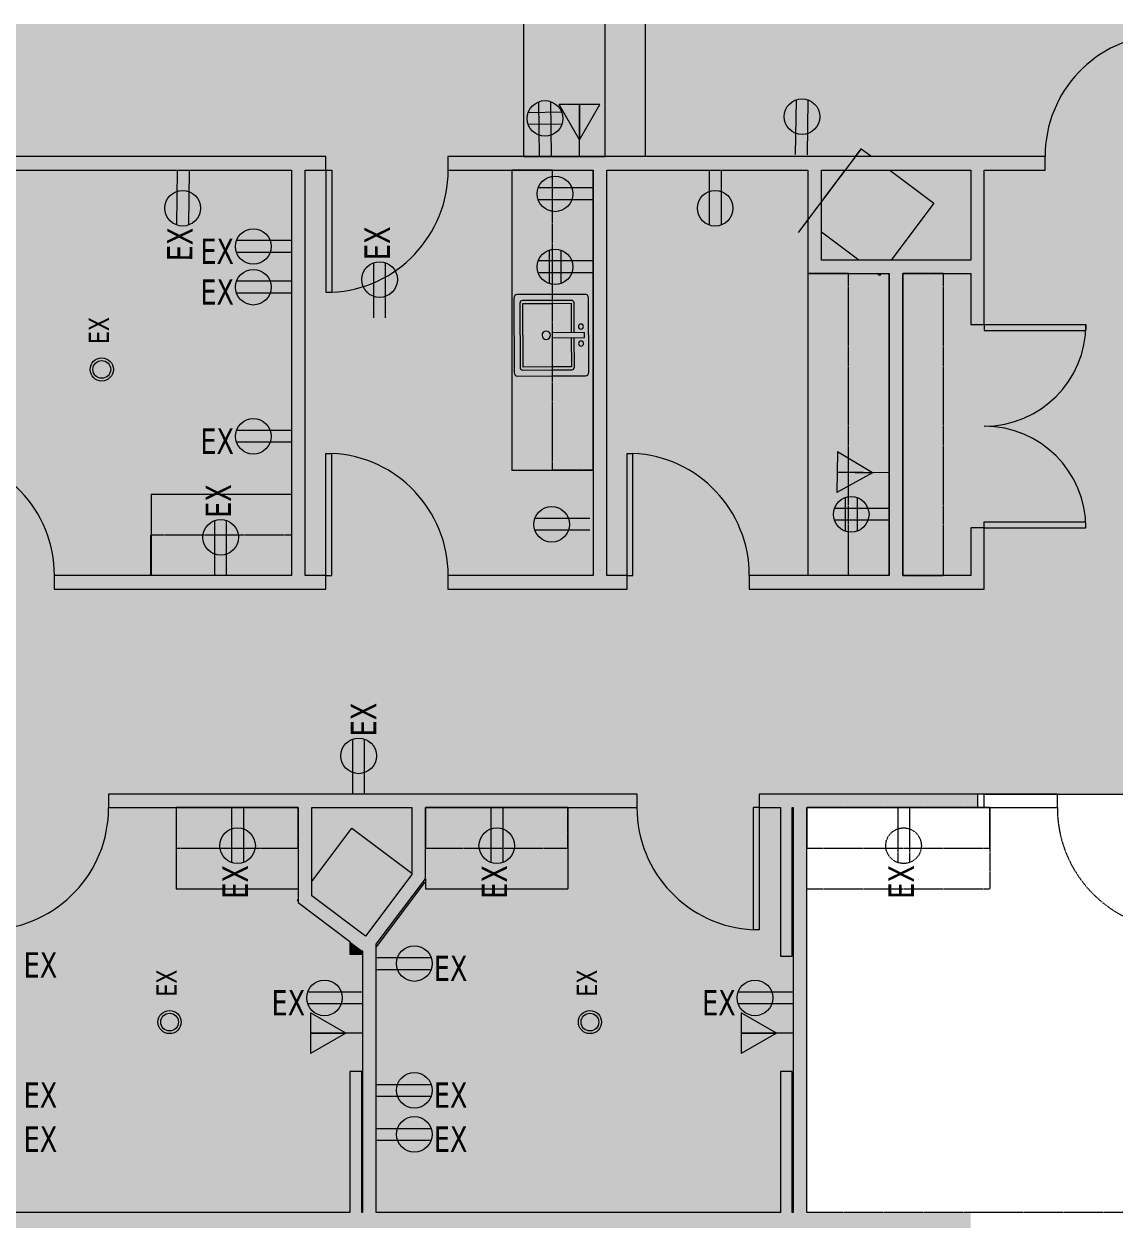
# Model space of a CAD drawing. Header units: inches. Extents: x 41 to 2137, y -595 to 378.
# Drawn here: x 692.7 to 1014.5, y 18.3 to 373.1 of the extents above; entities that cross this region are included whole.
import ezdxf

# ---------------------------------------------------------------- set-up
doc = ezdxf.new("R2010")
doc.units = ezdxf.units.IN
doc.header["$MEASUREMENT"] = 0
for name, pattern in [('Demolished 3_128_', [0.046875, 0.023437, -0.023437]), ('Hidden 1_16_', [0.09375, 0.0625, -0.03125]), ('Overhead', [0.15625, 0.09375, -0.0625])]:
    doc.linetypes.add(name, pattern=pattern)
for name, color, linetype, lineweight in [('A-ANNO-NOTE', 131, 'Continuous', 13), ('A-DETL', 90, 'Continuous', 9), ('A-DETL-GENF', 92, 'Continuous', 9), ('A-DOOR', 31, 'Continuous', 13), ('A-WALL', 113, 'Continuous', 13), ('A-WALL-PATT', 111, 'Continuous', 13), ('I-WALL', 2, 'Continuous', 13), ('new block- skin dc_dwg', 8, 'Continuous', 9), ('P-SANR-FIXT', 6, 'Continuous', 13), ('Q-CASE', 31, 'Continuous', 13), ('S-EXIST-COLS', 250, 'Continuous', 9)]:
    doc.layers.add(name, color=color, linetype=linetype, lineweight=lineweight)
doc.styles.add('Tahoma', font='tahoma.ttf', dxfattribs={"width": 0.85, "height": 7.5})
doc.styles.add('Tahoma_1', font='tahoma.ttf', dxfattribs={"width": 0.85, "height": 6})

# ---------------------------------------------------------------- blocks, each defined once
blk = doc.blocks.new('Single-Flush - 36_ x 84_-1510128-New Construction - Demolition Plan')
at = {"layer": 'A-DOOR', "color": 7, "lineweight": 20}
for p, q in [((16.25, 2), (16.25, 38.02)), ((18, 38.02), (16.25, 38.02)), ((18, 2), (18, 38.02)), ((18, 2), (16.25, 2))]:
    blk.add_line(p, q, dxfattribs=at)
at = {"layer": 'A-DOOR', "lineweight": 9}
blk.add_arc((18, 2), 36.07, 92.7812, 180, dxfattribs=at)
blk = doc.blocks.new('Single-Flush - 36_ x 84_-1509972-New Construction - Demolition Plan')
at = {"layer": 'A-DOOR', "color": 7, "lineweight": 20}
for p, q in [((16.25, -2), (16.25, -38.02)), ((18, -2), (16.25, -2)), ((18, -2), (18, -38.02)), ((18, -38.02), (16.25, -38.02))]:
    blk.add_line(p, q, dxfattribs=at)
at = {"layer": 'A-DOOR', "lineweight": 9}
blk.add_arc((18, -2), 36.07, 180, 267.2188, dxfattribs=at)
blk = doc.blocks.new('Single-Flush - 36_ x 84_-V1-New Construction - Demolition Plan')
at = {"layer": 'A-DOOR', "color": 7, "linetype": 'Hidden 1_16_', "lineweight": 20}
for p, q in [((16.25, -2), (16.25, -38.02)), ((18, -2), (16.25, -2)), ((18, -2), (18, -38.02)), ((18, -38.02), (16.25, -38.02))]:
    blk.add_line(p, q, dxfattribs=at)
at = {"layer": 'A-DOOR', "color": 250, "linetype": 'Demolished 3_128_', "lineweight": 9}
blk.add_arc((18, -2), 36.07, 180, 267.2188, dxfattribs=at)
blk = doc.blocks.new('Counter Top _No Backsplash_ - Standard Counter Top-V3-New Construction - Demolition Plan')
at = {"layer": 'Q-CASE'}
for p, q in [((-11.28, 0), (-47.26, 0)), ((-47.26, 0), (-47.26, -12)), ((-47.26, -12), (-47.26, -24)), ((-47.26, -24), (-11.28, -24))]:
    blk.add_line(p, q, dxfattribs=at)
blk = doc.blocks.new('Counter Top _No Backsplash_ - Standard Counter Top-1756717-New Construction - Demolition Plan')
at = {"layer": 'Q-CASE', "color": 250, "linetype": 'Demolished 3_128_', "lineweight": 9}
for p, q in [((-47.26, 0), (-47.26, -12)), ((6.74, 0), (6.74, -12)), ((-47.26, -12), (-47.26, -12.15)), ((6.74, -12), (6.74, -24)), ((-47.26, -24), (6.74, -24))]:
    blk.add_line(p, q, dxfattribs=at)
blk = doc.blocks.new('Double-Flush - 60_ x 84_-1670312-New Construction - Demolition Plan')
at = {"layer": 'A-DOOR', "color": 7, "lineweight": 20}
for p, q in [((-30, 32), (-28.25, 32)), ((-30, 2), (-30, 32)), ((-28.25, 2), (-28.25, 32)), ((28.25, 2), (28.25, 31.95)), ((30, 2), (30, 32)), ((-30, 2), (-28.25, 2)), ((30, 2), (28.25, 2))]:
    blk.add_line(p, q, dxfattribs=at)
at = {"layer": 'A-DOOR', "lineweight": 9}
for centre, start, end in [((-30, 2), 0, 90), ((30, 2), 90, 180)]:
    blk.add_arc(centre, 30, start, end, dxfattribs=at)
blk = doc.blocks.new('Upper Cabinet - Standard Upper Cabinet-1670793-New Construction - Demolition Plan')
at = {"layer": 'Q-CASE'}
blk.add_line((-11.28, 0), (-47.26, 0), dxfattribs=at)
at = {"layer": 'Q-CASE', "linetype": 'Overhead', "lineweight": 9}
for p, q in [((-47.26, 0), (-47.26, -12)), ((-11.28, -12), (-11.28, 0)), ((-47.26, -12), (-11.28, -12))]:
    blk.add_line(p, q, dxfattribs=at)
blk = doc.blocks.new('Upper Cabinet - Standard Upper Cabinet-1732213-New Construction - Demolition Plan')
at = {"layer": 'Q-CASE'}
blk.add_line((-5.26, 0), (-47.26, 0), dxfattribs=at)
at = {"layer": 'Q-CASE', "linetype": 'Overhead', "lineweight": 9}
for p, q in [((-47.26, 0), (-47.26, -12)), ((-5.26, -12), (-5.26, 0)), ((-47.26, -12), (-5.26, -12))]:
    blk.add_line(p, q, dxfattribs=at)
blk = doc.blocks.new('Upper Cabinet - Standard Upper Cabinet-1780093-New Construction - Demolition Plan')
at = {"layer": 'Q-CASE', "color": 250, "linetype": 'Demolished 3_128_', "lineweight": 9}
for p, q in [((6.74, 0), (-47.26, 0)), ((-47.26, 0), (-47.26, -12)), ((6.74, -12), (6.74, 0)), ((-47.26, -12), (6.74, -12))]:
    blk.add_line(p, q, dxfattribs=at)
blk = doc.blocks.new('Upper Cabinet - Standard Upper Cabinet-1759021-New Construction - Demolition Plan')
at = {"layer": 'Q-CASE'}
blk.add_line((41.78, 0), (-47.26, 0), dxfattribs=at)
at = {"layer": 'Q-CASE', "linetype": 'Overhead', "lineweight": 9}
for p, q in [((-47.26, 0), (-47.26, -12)), ((41.78, -12), (41.78, 0)), ((-47.26, -12), (41.78, -12))]:
    blk.add_line(p, q, dxfattribs=at)
blk = doc.blocks.new('Upper Cabinet - Standard Upper Cabinet-1814856-New Construction - Demolition Plan')
at = {"layer": 'Q-CASE', "linetype": 'Overhead', "lineweight": 9}
for p, q in [((-47.26, 12), (41.78, 12)), ((-47.26, 0), (-47.26, 12)), ((41.78, 12), (41.78, 0))]:
    blk.add_line(p, q, dxfattribs=at)
at = {"layer": 'Q-CASE'}
blk.add_line((41.78, 0), (-47.26, 0), dxfattribs=at)
blk = doc.blocks.new('Counter Top _No Backsplash_ - Standard Counter Top-1673684-New Construction - Demolition Plan')
at = {"layer": 'Q-CASE'}
for p, q in [((41.78, 0), (-47.26, 0)), ((-47.26, -12), (-47.26, -24)), ((41.78, -12), (41.78, -24)), ((-47.26, -24), (41.78, -24))]:
    blk.add_line(p, q, dxfattribs=at)
blk = doc.blocks.new('Upper Cabinet - Standard Upper Cabinet-1830269-New Construction - Demolition Plan')
at = {"layer": 'Q-CASE', "linetype": 'Overhead', "lineweight": 9}
for p, q in [((-47.26, 12), (41.24, 12)), ((-47.26, 0), (-47.26, 12)), ((41.24, 12), (41.24, 0))]:
    blk.add_line(p, q, dxfattribs=at)
at = {"layer": 'Q-CASE'}
blk.add_line((41.24, 0), (-47.26, 0), dxfattribs=at)
blk = doc.blocks.new('Counter Top _No Backsplash_ - Standard Counter Top-1830148-New Construction - Demolition Plan')
at = {"layer": 'Q-CASE'}
for p, q in [((41.24, 0), (-47.26, 0)), ((41.31, 0), (41.24, 0)), ((41.31, 0), (41.31, -24)), ((-47.26, -12), (-47.26, -24)), ((-47.26, -24), (41.31, -24))]:
    blk.add_line(p, q, dxfattribs=at)
blk = doc.blocks.new('Counter Top _No Backsplash_ - Standard Counter Top-1723761-New Construction - Demolition Plan')
at = {"layer": 'Q-CASE'}
for p, q in [((-8.18, 0), (-47.26, 0)), ((-47.26, -12), (-8.18, -12))]:
    blk.add_line(p, q, dxfattribs=at)
blk = doc.blocks.new('Counter Top _No Backsplash_ - Standard Counter Top-1732173-New Construction - Demolition Plan')
at = {"layer": 'Q-CASE'}
for p, q in [((-5.26, 0), (-47.26, 0)), ((-47.26, 0), (-47.26, -12)), ((-5.26, 0), (-5.26, -12)), ((-47.26, -12), (-47.26, -12.15)), ((-5.26, -12), (-5.26, -24)), ((-47.26, -21.06), (-47.26, -24)), ((-47.26, -24), (-5.26, -24))]:
    blk.add_line(p, q, dxfattribs=at)
blk = doc.blocks.new('Counter Top _No Backsplash_ - Standard Counter Top-1732240-New Construction - Demolition Plan')
at = {"layer": 'Q-CASE'}
for p, q in [((-5.26, 12), (-5.26, 24)), ((-5.26, 0), (-5.26, 12)), ((-5.26, 0), (-46.61, 0))]:
    blk.add_line(p, q, dxfattribs=at)
blk = doc.blocks.new('Upper Cabinet - Standard Upper Cabinet-1823419-New Construction - Demolition Plan')
at = {"layer": 'Q-CASE', "linetype": 'Overhead', "lineweight": 9}
for p, q in [((-47.26, 12), (-5.76, 12)), ((-47.26, 0), (-47.26, 12)), ((-5.76, 12), (-5.76, 0))]:
    blk.add_line(p, q, dxfattribs=at)
at = {"layer": 'Q-CASE'}
blk.add_line((-5.76, 0), (-47.26, 0), dxfattribs=at)
blk = doc.blocks.new('Single-Flush - 36_ x 84_ PANELED-1861567-New Construction - Demolition Plan')
at = {"layer": 'A-DOOR', "color": 7, "lineweight": 20}
for p, q in [((16.25, 2), (16.25, 38.02)), ((18, 38.02), (16.25, 38.02)), ((18, 2), (18, 38.02)), ((18, 2), (16.25, 2))]:
    blk.add_line(p, q, dxfattribs=at)
at = {"layer": 'A-DOOR', "lineweight": 9}
blk.add_arc((18, 2), 36.07, 92.7812, 180, dxfattribs=at)
blk = doc.blocks.new('Counter Top _No Backsplash_ - Standard Counter Top-1723731-New Construction - Demolition Plan')
at = {"layer": 'Q-CASE'}
for p, q in [((-8.18, 0), (-47.26, 0)), ((-47.26, -24), (-8.18, -24))]:
    blk.add_line(p, q, dxfattribs=at)
blk = doc.blocks.new('Counter Top _No Backsplash_ - Standard Counter Top-V6-New Construction - Demolition Plan')
at = {"layer": 'Q-CASE'}
for p, q in [((-8.18, 0), (-47.26, 0)), ((-47.26, 0), (-47.26, -23.94)), ((-47.26, -23.94), (-47.26, -24)), ((-47.26, -24), (-8.18, -24))]:
    blk.add_line(p, q, dxfattribs=at)
blk = doc.blocks.new('Sink-Single - 2D - Default-V7-New Construction - Demolition Plan')
at = {"layer": 'P-SANR-FIXT'}
for p, q in [((-12, -2.5), (-12, -12.78)), ((11, -1.5), (-11, -1.5)), ((9.5, -3.25), (-9.5, -3.25)), ((12, -12.89), (12, -2.5)), ((-10.25, -4), (-10.25, -12.79)), ((-9.37, -12.79), (-9.37, -4.13)), ((-9.37, -4.13), (9.38, -4.13)), ((9.38, -4.13), (9.38, -12.88)), ((10.25, -18.5), (10.25, -4)), ((-12, -12.78), (-12, -22.5)), ((-10.25, -12.79), (-10.25, -18.5)), ((-9.37, -18.37), (-9.37, -12.79)), ((0.74, -12.75), (-0.76, -12.75)), ((-0.76, -12.75), (-0.76, -12.83)), ((-0.76, -12.83), (-0.76, -22.25)), ((0.74, -12.84), (0.74, -12.75)), ((0.74, -22.25), (0.74, -12.84)), ((9.38, -12.88), (9.38, -18.37)), ((12, -22.5), (12, -12.89)), ((-9.5, -19.25), (-0.76, -19.25)), ((-0.76, -18.37), (-9.37, -18.37)), ((9.38, -18.37), (0.74, -18.37)), ((0.74, -19.25), (9.5, -19.25)), ((-11, -23.5), (11, -23.5)), ((-0.76, -22.25), (0.74, -22.25))]:
    blk.add_line(p, q, dxfattribs=at)
for centre, radius, start, end in [((-11, -2.5), 1, 90, 180), ((-9.5, -4), 0.75, 135, 180), ((-9.5, -4), 0.75, 90, 135), ((9.5, -4), 0.75, 360, 90), ((11, -2.5), 1, 45, 90), ((11, -2.5), 1, 0, 45), ((-0.03, -11), 1.25, 360, 180), ((-0.03, -11), 1.25, 180, 360), ((-9.5, -18.5), 0.75, 180, 270), ((-2.5, -21.25), 0.75, 90, 180), ((-2.5, -21.25), 0.75, 180, 270), ((-2.5, -21.25), 0.75, 45, 90), ((-2.5, -21.25), 0.75, 270, 0), ((-2.5, -21.25), 0.75, 360, 45), ((2.5, -21.25), 0.75, 135, 180), ((2.5, -21.25), 0.75, 180, 225), ((2.5, -21.25), 0.75, 90, 135), ((2.5, -21.25), 0.75, 360, 90), ((2.5, -21.25), 0.75, 315, 0), ((9.5, -18.5), 0.75, 270, 0), ((-11, -22.5), 1, 180, 270), ((2.5, -21.25), 0.75, 225, 315), ((11, -22.5), 1, 270, 0)]:
    blk.add_arc(centre, radius, start, end, dxfattribs=at)
blk = doc.blocks.new('new block- skin dc_dwg-1925045-New Construction - Demolition Plan')
at = {"layer": 'S-EXIST-COLS'}
for p, q in [((2153.87, 1670.46), (2160.86, 1679.77)), ((2174.04, 1679.77), (2187, 1670.05)), ((2187, 1670.05), (2174.39, 1653.24)), ((2164.83, 1653.24), (2153.87, 1661.46)), ((2170.95, 1648.65), (2170.17, 1649.24)), ((2171.39, 1649.24), (2170.95, 1648.65))]:
    blk.add_line(p, q, dxfattribs=at)
at = {"layer": 'S-EXIST-COLS', "flags": 128}
for points in [[(2163.86, 1683.77), (2165.6, 1686.1), (2168.7, 1683.77)], [(2149.87, 1664.46), (2149.55, 1664.7), (2149.87, 1665.13)], [(2003.5, 1469.96), (2015.3, 1485.7), (2033, 1472.43)], [(2036.39, 1469.88), (2036.7, 1469.65), (2022.5, 1450.72)], [(1999.5, 1464.12), (1999.25, 1464.3), (1999.5, 1464.63)]]:
    blk.add_lwpolyline(points, dxfattribs=at)

msp = doc.modelspace()

# ---------------------------------------------------------------- hatches: boundary and pattern name
at = {"layer": 'A-ANNO-NOTE', "lineweight": 9}
for points in [[(856.59, 338.9), (862.6, 349.36), (856.6, 349.36)], [(943.04, 240.73), (932.66, 246.85), (932.59, 240.85)], [(787.67, 75.45), (777.21, 81.45), (777.21, 75.45)], [(914.67, 75.45), (904.21, 81.45), (904.21, 75.45)]]:
    msp.add_hatch(color=256, dxfattribs=at).paths.add_polyline_path(points, flags=0)
at = {"layer": 'A-DETL-GENF'}
h = msp.add_hatch(color=254, dxfattribs=at)
h.paths.add_polyline_path([(1396.43, 18.59), (1554.9, 18.59), (1551.11, 34.3), (1546.84, 49.89), (1542.09, 65.34), (1536.87, 80.64), (1531.19, 95.77), (1525.04, 110.72), (1518.43, 125.47), (1511.38, 140.02), (1503.88, 154.34), (1495.94, 168.42), (1487.58, 182.25), (1481.69, 191.35), (1467.24, 181.96), (1415.59, 181.96), (1415.59, 210.41), (1419.59, 210.41), (1419.59, 185.96), (1466.05, 185.96), (1479.52, 194.71), (1478.8, 195.82), (1469.6, 209.12), (1460, 222.12), (1450, 234.82), (1439.62, 247.21), (1428.86, 259.28), (1417.74, 271.01), (1406.26, 282.39), (1394.44, 293.41), (1382.28, 304.07), (1375.45, 309.7), (1372.5, 305.79), (1338.26, 305.79), (1338.26, 210.41), (1379.59, 210.41), (1379.59, 206.41), (1342.26, 206.41), (1342.26, 187.91), (1338.26, 187.91), (1338.26, 206.41), (1328.59, 206.41), (1328.59, 210.41), (1334.26, 210.41), (1334.26, 321.4), (1334.51, 321.22), (1343.93, 333.73), (1291.73, 373.07), (551.59, 373.07), (551.59, 333.98), (781.75, 333.98), (781.75, 329.98), (775.59, 329.98), (775.59, 210.41), (781.75, 210.41), (781.75, 206.41), (701.59, 206.41), (701.59, 210.41), (771.59, 210.41), (771.59, 329.98), (659.34, 329.98), (659.34, 292.38), (655.84, 292.38), (655.84, 329.98), (655.59, 329.98), (655.59, 210.41), (655.84, 210.41), (655.84, 256.38), (659.34, 256.38), (659.34, 210.41), (665.59, 210.41), (665.59, 206.41), (642.59, 206.41), (642.59, 210.41), (647.84, 210.41), (647.84, 256.38), (651.34, 256.38), (651.34, 210.41), (651.59, 210.41), (651.59, 329.98), (651.34, 329.98), (651.34, 292.38), (647.84, 292.38), (647.84, 329.98), (551.59, 329.98), (551.59, 183.41), (587.59, 183.41), (587.59, 210.41), (606.59, 210.41), (606.59, 206.41), (591.59, 206.41), (591.59, 145.96), (624.59, 145.96), (624.59, 141.96), (587.59, 141.96), (587.59, 168.96), (551.59, 168.96), (551.59, 22.57), (667.84, 22.57), (667.84, 64.42), (671.34, 64.42), (671.34, 22.57), (671.59, 22.57), (671.59, 141.96), (671.34, 141.96), (671.34, 100.11), (667.84, 100.11), (667.84, 141.96), (660.59, 141.96), (660.59, 145.96), (681.59, 145.96), (681.59, 141.96), (675.59, 141.96), (675.59, 22.57), (788.84, 22.57), (788.84, 64.11), (792.34, 64.11), (792.34, 22.57), (792.59, 22.57), (792.59, 99.65), (792.34, 99.84), (792.34, 98.7), (788.84, 98.7), (788.84, 102.47), (773.59, 113.96), (773.59, 141.96), (717.59, 141.96), (717.59, 145.96), (873.59, 145.96), (873.59, 141.96), (811.09, 141.96), (811.09, 120.9), (796.59, 101.64), (796.59, 22.57), (915.84, 22.57), (915.84, 64.11), (919.34, 64.11), (919.34, 22.57), (919.59, 22.57), (919.59, 141.96), (919.34, 141.96), (919.34, 98.11), (915.84, 98.11), (915.84, 141.96), (909.59, 141.96), (909.59, 145.96), (1137.53, 145.96), (1137.53, 141.96), (1047.59, 141.96), (1047.59, 22.57), (1179.78, 22.57), (1179.78, 64.11), (1183.28, 64.11), (1183.28, 22.57), (1183.53, 22.58), (1183.53, 141.96), (1183.28, 141.96), (1183.28, 97.22), (1179.78, 97.22), (1179.78, 141.96), (1173.53, 141.96), (1173.53, 145.96), (1237.59, 145.96), (1237.59, 141.96), (1219.59, 141.96), (1219.59, 125.28), (1207.53, 109.84), (1207.53, 22.57), (1279.59, 22.57), (1279.59, 141.96), (1273.59, 141.96), (1273.59, 145.96), (1289.59, 145.96), (1289.59, 141.96), (1283.59, 141.96), (1283.59, 22.57), (1395.79, 22.57), (1411.78, 27.46), (1411.78, 64.11), (1415.28, 64.11), (1415.28, 28.53), (1415.59, 28.63), (1415.59, 141.96), (1415.53, 141.96), (1415.53, 98.11), (1411.53, 98.11), (1411.53, 141.96), (1325.59, 141.96), (1325.59, 145.96), (1338.26, 145.96), (1338.26, 151.91), (1342.26, 151.91), (1342.26, 145.96), (1419.59, 145.96), (1419.59, 43.76), (1455.59, 43.76), (1455.59, 40.86), (1452.01, 39.76), (1419.59, 39.76), (1419.59, 29.85), (1451, 39.45), (1451.59, 37.54), (1451.59, 35.45), (1406.26, 21.59)], flags=0)
h.paths.add_polyline_path([(1187.53, 22.57), (1203.53, 22.57), (1203.53, 105.58), (1187.53, 105.58), (1187.53, 69)], flags=0)
h.paths.add_polyline_path([(793.39, 104.05), (807.09, 122.24), (807.09, 141.96), (777.59, 141.96), (777.59, 115.96), (792.59, 104.66)], flags=0)
h.paths.add_polyline_path([(1202.25, 109.58), (1215.59, 126.65), (1215.59, 141.96), (1187.53, 141.96), (1187.53, 109.58)], flags=0)
h.paths.add_polyline_path([(587.59, 172.96), (587.59, 179.41), (551.59, 179.41), (551.59, 172.96), (586.63, 172.96)], flags=0)
h.paths.add_polyline_path([(1183.53, 206.41), (1165.7, 206.41), (1165.7, 210.41), (1228.71, 210.41), (1228.71, 318.54), (1119.7, 318.54), (1119.7, 210.41), (1129.7, 210.41), (1129.7, 206.41), (1109.7, 206.41), (1109.7, 210.41), (1115.7, 210.41), (1115.7, 318.54), (1039.96, 318.54), (1039.96, 210.41), (1073.7, 210.41), (1073.7, 206.41), (1035.96, 206.41), (1035.96, 329.98), (1029.96, 329.98), (1029.96, 333.98), (1035.96, 333.98), (1035.96, 372.02), (1039.96, 372.02), (1039.96, 322.54), (1232.71, 322.54), (1232.71, 210.41), (1292.59, 210.41), (1292.59, 206.41), (1187.53, 206.41)], flags=0)
h.paths.add_polyline_path([(906.59, 206.41), (906.59, 210.41), (947.96, 210.41), (947.96, 299.45), (923.96, 299.45), (923.96, 329.98), (864.59, 329.98), (864.59, 210.41), (870.59, 210.41), (870.59, 206.41), (817.75, 206.41), (817.75, 210.41), (860.59, 210.41), (860.59, 329.98), (817.75, 329.98), (817.75, 333.98), (993.96, 333.98), (993.96, 329.98), (975.96, 329.98), (975.96, 284.45), (971.96, 284.45), (971.96, 299.45), (951.96, 299.45), (951.96, 210.41), (971.96, 210.41), (971.96, 224.45), (975.96, 224.45), (975.96, 206.41), (909.59, 206.41)], flags=0)
h.paths.add_polyline_path([(971.96, 303.45), (971.96, 329.98), (927.96, 329.98), (927.96, 303.45), (963.96, 303.45)], flags=0)
h.paths.add_polyline_path([(1369.12, 309.79), (1370.51, 309.79), (1372.36, 312.24), (1369.12, 314.87), (1363.72, 319.05), (1356.74, 309.79), (1366.72, 309.79)], flags=0)
h.paths.add_polyline_path([(1338.26, 309.79), (1349.67, 309.79), (1338.26, 318.39), (1338.26, 313.53)], flags=0)
h.paths.add_polyline_path([(1353.39, 312), (1360.55, 321.5), (1356.32, 324.74), (1347.17, 331.38), (1340.11, 322), (1352.65, 312.55)], flags=0)
at = {"layer": 'A-WALL-PATT'}
h = msp.add_hatch(color=8, dxfattribs=at)
h.paths.add_polyline_path([(1035.96, 329.98), (1035.96, 333.98), (1029.96, 333.98), (1029.96, 329.98), (1035.54, 329.98)], flags=0)
h.paths.add_polyline_path([(993.96, 329.98), (993.96, 333.98), (817.75, 333.98), (817.75, 329.98), (975.96, 329.98)], flags=0)
h.paths.add_polyline_path([(551.59, 329.98), (781.75, 329.98), (781.75, 333.98), (551.59, 333.98)], flags=0)
for points in [[(775.59, 210.41), (775.59, 329.98), (771.59, 329.98), (771.59, 210.41), (772.25, 210.41)], [(860.59, 210.41), (864.59, 210.41), (864.59, 329.98), (860.59, 329.98), (860.59, 241.48)], [(923.96, 303.45), (927.96, 303.45), (927.96, 329.98), (923.96, 329.98), (923.96, 329.74)], [(947.96, 299.45), (971.96, 299.45), (971.96, 303.45), (923.96, 303.45), (923.96, 299.45), (935.96, 299.45)], [(951.96, 210.41), (951.96, 299.45), (947.96, 299.45), (947.96, 210.41)], [(777.59, 110.95), (777.59, 141.96), (773.59, 141.96), (773.61, 113.95)], [(807.09, 115.59), (811.09, 120.9), (811.09, 141.96), (807.09, 141.96), (807.09, 120.9)], [(919.34, 98.11), (919.34, 141.96), (915.84, 141.96), (915.84, 98.11)], [(923.59, 22.57), (923.59, 141.96), (919.59, 141.96), (919.59, 22.57)], [(796.58, 101.65), (807.09, 115.59), (807.09, 122.24), (793.39, 104.05)], [(792.59, 99.65), (792.59, 104.66), (777.59, 115.96), (777.59, 110.95), (792.34, 99.84)], [(796.59, 22.57), (796.58, 101.65), (792.59, 104.66), (792.59, 22.57)], [(788.84, 98.7), (792.34, 98.7), (792.34, 99.84), (788.84, 102.47), (788.84, 99.84)], [(788.84, 22.57), (792.34, 22.57), (792.34, 64.11), (788.84, 64.11), (788.84, 22.66)], [(919.34, 22.57), (919.34, 64.11), (915.84, 64.11), (915.84, 22.57)], [(887.78, 17.95), (971.96, 17.95), (971.96, 22.57), (551.59, 22.57), (551.59, 17.95)]]:
    msp.add_hatch(color=8, dxfattribs=at).paths.add_polyline_path(points, flags=0)
h = msp.add_hatch(color=8, dxfattribs=at)
h.paths.add_polyline_path([(971.96, 210.41), (975.96, 210.41), (975.96, 224.45), (971.96, 224.45)], flags=0)
h.paths.add_polyline_path([(971.96, 284.45), (975.96, 284.45), (975.96, 329.98), (971.96, 329.98), (971.96, 299.45)], flags=0)
h = msp.add_hatch(color=8, dxfattribs=at)
h.paths.add_polyline_path([(935.96, 206.41), (975.96, 206.41), (975.96, 210.41), (906.59, 210.41), (906.59, 206.41), (923.96, 206.41)], flags=0)
h.paths.add_polyline_path([(870.59, 206.41), (870.59, 210.41), (817.75, 210.41), (817.75, 206.41), (864.59, 206.41)], flags=0)
h.paths.add_polyline_path([(772.25, 206.41), (781.75, 206.41), (781.75, 210.41), (701.59, 210.41), (701.59, 206.41), (771.59, 206.41)], flags=0)
h.paths.add_polyline_path([(665.59, 206.41), (665.59, 210.41), (642.59, 210.41), (642.59, 206.41), (659.34, 206.41)], flags=0)
h.paths.add_polyline_path([(606.59, 206.41), (606.59, 210.41), (591.59, 210.41), (591.59, 206.41)], flags=0)
h = msp.add_hatch(color=8, dxfattribs=at)
h.paths.add_polyline_path([(973.96, 141.96), (973.96, 145.96), (909.59, 145.96), (909.59, 141.96), (963.96, 141.96)], flags=0)
h.paths.add_polyline_path([(730.25, 141.96), (873.59, 141.96), (873.59, 145.96), (717.59, 145.96), (717.59, 141.96)], flags=0)
h.paths.add_polyline_path([(671.34, 141.96), (681.59, 141.96), (681.59, 145.96), (660.59, 145.96), (660.59, 141.96), (667.84, 141.96)], flags=0)
h.paths.add_polyline_path([(591.59, 141.96), (624.59, 141.96), (624.59, 145.96), (591.59, 145.96)], flags=0)

# ---------------------------------------------------------------- linework, layer by layer
at = {"layer": 'A-ANNO-NOTE', "lineweight": 20}
for p, q in [((844.79, 333.96), (844.58, 350.16)), ((848.28, 334.01), (848.07, 350.2)), ((856.59, 338.9), (850.6, 349.36)), ((862.6, 349.36), (850.6, 349.36)), ((856.6, 349.36), (856.59, 338.9)), ((856.59, 338.9), (862.6, 349.36)), ((856.59, 333.98), (856.6, 349.36)), ((856.59, 338.9), (862.6, 349.36)), ((862.6, 349.36), (856.6, 349.36)), ((920.3, 334.55), (920.53, 350.75)), ((923.78, 334.5), (924.01, 350.7)), ((851.32, 347.04), (841.41, 346.91)), ((851.36, 343.55), (841.46, 343.42)), ((737.91, 330.01), (737.7, 313.81)), ((894.85, 329.98), (894.85, 313.79)), ((898.33, 329.98), (898.33, 313.79)), ((741.4, 329.96), (741.18, 313.76)), ((860.59, 324.73), (844.39, 324.73)), ((860.59, 321.24), (844.39, 321.24)), ((771.59, 309.2), (755.39, 309.2)), ((771.59, 305.71), (755.39, 305.71)), ((847.6, 306.41), (847.6, 296.5)), ((851.09, 306.41), (851.09, 296.5)), ((795.85, 286.45), (795.85, 302.65)), ((799.33, 286.45), (799.33, 302.65)), ((860.59, 303.2), (844.39, 303.2)), ((860.59, 299.71), (844.39, 299.71)), ((771.59, 297.2), (755.39, 297.2)), ((771.59, 293.71), (755.39, 293.71)), ((771.59, 253.2), (755.39, 253.2)), ((771.59, 249.71), (755.39, 249.71)), ((932.66, 246.85), (932.51, 234.85)), ((932.66, 246.85), (932.59, 240.85)), ((943.04, 240.73), (932.66, 246.85)), ((943.04, 240.73), (932.66, 246.85)), ((943.04, 240.73), (932.51, 234.85)), ((932.59, 240.85), (943.04, 240.73)), ((947.96, 240.67), (932.59, 240.85)), ((934.98, 233.41), (934.98, 223.5)), ((938.46, 233.41), (938.46, 223.5)), ((859.59, 227.24), (843.39, 227.24)), ((947.96, 230.2), (931.76, 230.2)), ((748.95, 210.41), (748.95, 226.61)), ((752.44, 210.41), (752.44, 226.61)), ((859.59, 223.76), (843.39, 223.76)), ((947.96, 226.71), (931.76, 226.71)), ((789.66, 145.97), (789.68, 162.17)), ((793.15, 145.96), (793.17, 162.16)), ((753.94, 141.96), (753.94, 125.76)), ((757.43, 141.96), (757.43, 125.76)), ((830.42, 141.96), (830.42, 125.76)), ((833.91, 141.96), (833.91, 125.76)), ((796.59, 97.7), (812.79, 97.7)), ((796.59, 94.22), (812.79, 94.22)), ((792.59, 87.56), (776.39, 87.56)), ((919.59, 87.56), (903.39, 87.56)), ((792.59, 84.07), (776.39, 84.07)), ((919.59, 84.07), (903.39, 84.07)), ((777.21, 81.45), (777.21, 75.45)), ((787.67, 75.45), (777.21, 81.45)), ((777.21, 81.45), (777.21, 69.45)), ((787.67, 75.45), (777.21, 81.45)), ((904.21, 81.45), (904.21, 75.45)), ((914.67, 75.45), (904.21, 81.45)), ((904.21, 81.45), (904.21, 69.45)), ((914.67, 75.45), (904.21, 81.45)), ((777.21, 75.45), (787.67, 75.45)), ((792.59, 75.45), (777.21, 75.45)), ((787.67, 75.45), (777.21, 69.45)), ((904.21, 75.45), (914.67, 75.45)), ((919.59, 75.45), (904.21, 75.45)), ((914.67, 75.45), (904.21, 69.45)), ((796.59, 60.32), (812.79, 60.32)), ((796.59, 56.84), (812.79, 56.84)), ((796.59, 47.32), (812.79, 47.32)), ((796.59, 43.84), (812.79, 43.84))]:
    msp.add_line(p, q, dxfattribs=at)
at = {"layer": 'A-ANNO-NOTE', "color": 250, "linetype": 'Demolished 3_128_', "lineweight": 9}
for p, q in [((950.42, 141.96), (950.42, 125.76)), ((953.91, 141.96), (953.91, 125.76))]:
    msp.add_line(p, q, dxfattribs=at)
at = {"layer": 'A-ANNO-NOTE', "lineweight": 20}
for centre, radius in [((846.39, 345.23), 5.25), ((922.2, 345.77), 5.25), ((849.34, 322.98), 5.25), ((739.51, 318.74), 5.25), ((896.59, 318.74), 5.25), ((760.34, 307.45), 5.25), ((849.34, 301.45), 5.25), ((797.59, 297.7), 5.25), ((760.34, 295.45), 5.25), ((715.64, 271.2), 3.42), ((715.64, 271.2), 2.62), ((760.34, 251.45), 5.25), ((848.34, 225.5), 5.25), ((936.72, 228.45), 5.25), ((750.7, 221.66), 5.25), ((791.42, 157.21), 5.25), ((755.69, 130.72), 5.25), ((832.16, 130.72), 5.25), ((807.84, 95.96), 5.25), ((781.34, 85.82), 5.25), ((908.34, 85.82), 5.25), ((735.64, 78.7), 3.42), ((859.64, 78.7), 3.42), ((735.64, 78.7), 2.62), ((859.64, 78.7), 2.62), ((807.84, 58.58), 5.25), ((807.84, 45.58), 5.25)]:
    msp.add_circle(centre, radius, dxfattribs=at)
at = {"layer": 'A-ANNO-NOTE', "color": 250, "linetype": 'Demolished 3_128_', "lineweight": 9}
msp.add_circle((952.16, 130.72), 5.25, dxfattribs=at)
at = {"layer": 'A-DETL', "lineweight": 13}
for p, q in [((939.69, 336.31), (921.03, 311.55)), ((975.96, 145.96), (1043.59, 145.96))]:
    msp.add_line(p, q, dxfattribs=at)
at = {"layer": 'A-WALL', "color": 7, "lineweight": 20}
for p, q in [((781.75, 333.98), (551.59, 333.98)), ((781.75, 329.98), (781.75, 333.98)), ((993.96, 333.98), (817.75, 333.98)), ((817.75, 333.98), (817.75, 329.98)), ((993.96, 329.98), (993.96, 333.98)), ((659.34, 329.98), (771.59, 329.98)), ((771.59, 329.98), (771.59, 210.41)), ((775.59, 210.41), (775.59, 329.98)), ((775.59, 329.98), (781.75, 329.98)), ((817.75, 329.98), (860.59, 329.98)), ((860.59, 329.98), (860.59, 210.41)), ((864.59, 329.98), (923.96, 329.98)), ((864.59, 210.41), (864.59, 329.98)), ((923.96, 329.98), (923.96, 299.45)), ((927.96, 329.98), (971.96, 329.98)), ((927.96, 303.45), (927.96, 329.98)), ((971.96, 329.98), (971.96, 303.45)), ((975.96, 284.45), (975.96, 329.98)), ((975.96, 329.98), (993.96, 329.98)), ((971.96, 303.45), (927.96, 303.45)), ((923.96, 299.45), (947.96, 299.45)), ((947.96, 299.45), (947.96, 210.41)), ((951.96, 299.45), (971.96, 299.45)), ((951.96, 210.41), (951.96, 299.45)), ((971.96, 299.45), (971.96, 284.45)), ((971.96, 284.45), (975.96, 284.45)), ((975.96, 224.45), (971.96, 224.45)), ((971.96, 224.45), (971.96, 210.41)), ((975.96, 206.41), (975.96, 224.45)), ((771.59, 210.41), (701.59, 210.41)), ((701.59, 210.41), (701.59, 206.41)), ((781.75, 210.41), (775.59, 210.41)), ((781.75, 206.41), (781.75, 210.41)), ((860.59, 210.41), (817.75, 210.41)), ((817.75, 210.41), (817.75, 206.41)), ((870.59, 210.41), (864.59, 210.41)), ((870.59, 206.41), (870.59, 210.41)), ((947.96, 210.41), (906.59, 210.41)), ((906.59, 210.41), (906.59, 206.41)), ((971.96, 210.41), (951.96, 210.41)), ((701.59, 206.41), (781.75, 206.41)), ((817.75, 206.41), (870.59, 206.41)), ((906.59, 206.41), (975.96, 206.41)), ((873.59, 145.96), (717.59, 145.96)), ((717.59, 145.96), (717.59, 141.96)), ((873.59, 141.96), (873.59, 145.96)), ((997.59, 145.96), (909.59, 145.96)), ((909.59, 145.96), (909.59, 141.96)), ((975.96, 141.96), (975.96, 145.96)), ((717.59, 141.96), (773.59, 141.96)), ((773.59, 141.96), (773.59, 113.96)), ((777.59, 141.96), (807.09, 141.96)), ((777.59, 115.96), (777.59, 141.96)), ((807.09, 141.96), (807.09, 122.24)), ((811.09, 141.96), (873.59, 141.96)), ((811.09, 120.9), (811.09, 141.96)), ((909.59, 141.96), (915.84, 141.96)), ((919.34, 141.96), (919.59, 141.96)), ((919.59, 141.96), (919.59, 22.57)), ((923.59, 141.96), (997.59, 141.96)), ((923.59, 22.57), (923.59, 141.96)), ((807.09, 122.24), (793.39, 104.05)), ((796.58, 101.65), (811.09, 120.9)), ((773.59, 113.96), (788.84, 102.47)), ((793.39, 104.05), (777.59, 115.96)), ((792.34, 99.84), (792.59, 99.65)), ((792.59, 99.65), (792.59, 22.57)), ((796.59, 101.64), (796.58, 101.65)), ((796.59, 22.57), (796.59, 101.64))]:
    msp.add_line(p, q, dxfattribs=at)
at = {"layer": 'A-WALL', "color": 7, "linetype": 'Hidden 1_16_', "lineweight": 20}
for p, q in [((973.96, 145.96), (973.96, 141.96)), ((997.59, 141.96), (997.59, 145.96))]:
    msp.add_line(p, q, dxfattribs=at)
at = {"layer": 'I-WALL', "color": 7, "lineweight": 20}
for p, q in [((915.84, 141.96), (915.84, 98.11)), ((919.34, 98.11), (919.34, 141.96)), ((788.84, 102.47), (788.84, 98.7)), ((792.34, 98.7), (792.34, 99.84)), ((788.84, 98.7), (792.34, 98.7)), ((915.84, 98.11), (919.34, 98.11)), ((788.84, 64.11), (788.84, 22.57)), ((792.34, 64.11), (788.84, 64.11)), ((792.34, 22.57), (792.34, 64.11)), ((915.84, 64.11), (915.84, 22.57)), ((919.34, 64.11), (915.84, 64.11)), ((919.34, 22.57), (919.34, 64.11)), ((788.84, 22.57), (675.59, 22.57)), ((792.59, 22.57), (792.34, 22.57)), ((915.84, 22.57), (796.59, 22.57)), ((919.59, 22.57), (919.34, 22.57))]:
    msp.add_line(p, q, dxfattribs=at)
at = {"layer": 'I-WALL', "color": 7, "linetype": 'Hidden 1_16_', "lineweight": 20}
msp.add_line((1043.59, 22.57), (923.59, 22.57), dxfattribs=at)

# ---------------------------------------------------------------- block references
at = {"layer": 'A-DOOR'}
for name, p in [('Single-Flush - 36_ x 84_ PANELED-1861567-New Construction - Demolition Plan', (1011.96, 331.98)), ('Single-Flush - 36_ x 84_-1509972-New Construction - Demolition Plan', (891.59, 143.96))]:
    msp.add_blockref(name, p, dxfattribs=at)
for name, p, rotation in [('Single-Flush - 36_ x 84_-1510128-New Construction - Demolition Plan', (799.75, 331.98), 180), ('Double-Flush - 60_ x 84_-1670312-New Construction - Demolition Plan', (973.96, 254.45), 269.9999999999998), ('Single-Flush - 36_ x 84_-1509972-New Construction - Demolition Plan', (683.59, 208.41), 180), ('Single-Flush - 36_ x 84_-1509972-New Construction - Demolition Plan', (799.75, 208.41), 180), ('Single-Flush - 36_ x 84_-1509972-New Construction - Demolition Plan', (888.59, 208.41), 180), ('Single-Flush - 36_ x 84_-1510128-New Construction - Demolition Plan', (699.59, 143.96), 180)]:
    msp.add_blockref(name, p, dxfattribs=dict(at, rotation=rotation))
at = {"layer": 'A-DOOR', "color": 250, "linetype": 'Demolished 3_128_', "lineweight": 9}
msp.add_blockref('Single-Flush - 36_ x 84_-V1-New Construction - Demolition Plan', (1015.59, 143.96), dxfattribs=at)
at = {"layer": 'new block- skin dc_dwg', "color": 250}
msp.add_blockref('new block- skin dc_dwg-1925045-New Construction - Demolition Plan', (-1225.91, -1349.79), dxfattribs=at)
at = {"layer": 'P-SANR-FIXT', "rotation": 90.26510751020056}
msp.add_blockref('Sink-Single - 2D - Default-V7-New Construction - Demolition Plan', (835.75, 281.24), dxfattribs=at)
at = {"layer": 'Q-CASE'}
for name, p, rotation in [('Counter Top _No Backsplash_ - Standard Counter Top-1723731-New Construction - Demolition Plan', (840.09, 381.25), 90.00000000000021), ('Counter Top _No Backsplash_ - Standard Counter Top-V6-New Construction - Demolition Plan', (840.09, 381.25), 90.00000000000021), ('Counter Top _No Backsplash_ - Standard Counter Top-1723761-New Construction - Demolition Plan', (864.03, 381.25), 90.00000000000021), ('Counter Top _No Backsplash_ - Standard Counter Top-1830148-New Construction - Demolition Plan', (860.59, 282.72), 270.0000000000001), ('Upper Cabinet - Standard Upper Cabinet-1830269-New Construction - Demolition Plan', (860.59, 288.75), 89.99999999999982), ('Counter Top _No Backsplash_ - Standard Counter Top-1673684-New Construction - Demolition Plan', (947.96, 252.19), 270.0000000000001), ('Upper Cabinet - Standard Upper Cabinet-1814856-New Construction - Demolition Plan', (947.96, 257.67), 89.99999999999982), ('Upper Cabinet - Standard Upper Cabinet-1759021-New Construction - Demolition Plan', (951.96, 257.67), 90.0000000000002), ('Counter Top _No Backsplash_ - Standard Counter Top-1732240-New Construction - Demolition Plan', (724.98, 234.41), 180)]:
    msp.add_blockref(name, p, dxfattribs=dict(at, rotation=rotation))
for name, p in [('Upper Cabinet - Standard Upper Cabinet-1823419-New Construction - Demolition Plan', (777.35, 210.41)), ('Counter Top _No Backsplash_ - Standard Counter Top-V3-New Construction - Demolition Plan', (784.87, 141.96)), ('Upper Cabinet - Standard Upper Cabinet-1670793-New Construction - Demolition Plan', (784.87, 141.96)), ('Upper Cabinet - Standard Upper Cabinet-1732213-New Construction - Demolition Plan', (858.35, 141.96)), ('Counter Top _No Backsplash_ - Standard Counter Top-1732173-New Construction - Demolition Plan', (858.35, 141.96))]:
    msp.add_blockref(name, p, dxfattribs=at)
at = {"layer": 'Q-CASE', "color": 250, "linetype": 'Demolished 3_128_', "lineweight": 9}
for name in ['Counter Top _No Backsplash_ - Standard Counter Top-1756717-New Construction - Demolition Plan', 'Upper Cabinet - Standard Upper Cabinet-1780093-New Construction - Demolition Plan']:
    msp.add_blockref(name, (970.85, 141.96), dxfattribs=at)

# ---------------------------------------------------------------- texts
at = {"layer": 'A-ANNO-NOTE', "lineweight": 9, "attachment_point": 1, "line_spacing_factor": 0.994306}
for insert, char_height, width, rotation, style in [((734.84, 303.17), 7.5, 11.8387, 89.2502, 'Tahoma'), ((793.13, 303.46), 7.5, 11.8387, 90, 'Tahoma'), ((711.77, 278.72), 6, 9.4711, 90, 'Tahoma_1'), ((746.24, 227.42), 7.5, 11.8387, 90, 'Tahoma'), ((789.09, 162.97), 7.5, 11.8387, 90, 'Tahoma'), ((751.23, 115.09), 7.5, 11.8387, 90, 'Tahoma'), ((827.71, 115.09), 7.5, 11.8387, 90, 'Tahoma'), ((731.77, 86.23), 6, 9.4711, 90, 'Tahoma_1'), ((855.77, 86.23), 6, 9.4711, 90, 'Tahoma_1')]:
    msp.add_mtext('EX', dxfattribs=dict(at, insert=insert, char_height=char_height, width=width, rotation=rotation, style=style))
at = {"layer": 'A-ANNO-NOTE', "lineweight": 9, "char_height": 7.5, "width": 11.8387, "attachment_point": 1, "line_spacing_factor": 0.994306, "style": 'Tahoma'}
for insert in [(744.72, 309.79), (744.72, 297.79), (744.72, 253.79), (692.59, 99.3), (813.59, 98.3), (765.72, 88.15), (892.72, 88.15), (692.59, 60.92), (813.59, 60.92), (692.59, 47.92), (813.59, 47.92)]:
    msp.add_mtext('EX', dxfattribs=dict(at, insert=insert))
at = {"layer": 'A-ANNO-NOTE', "color": 7, "linetype": 'Demolished 3_128_', "lineweight": 9, "insert": (947.71, 115.09), "char_height": 7.5, "width": 11.8387, "attachment_point": 1, "rotation": 90, "line_spacing_factor": 0.994306, "style": 'Tahoma'}
msp.add_mtext('EX', dxfattribs=at)

doc.saveas('drawing.dxf')
